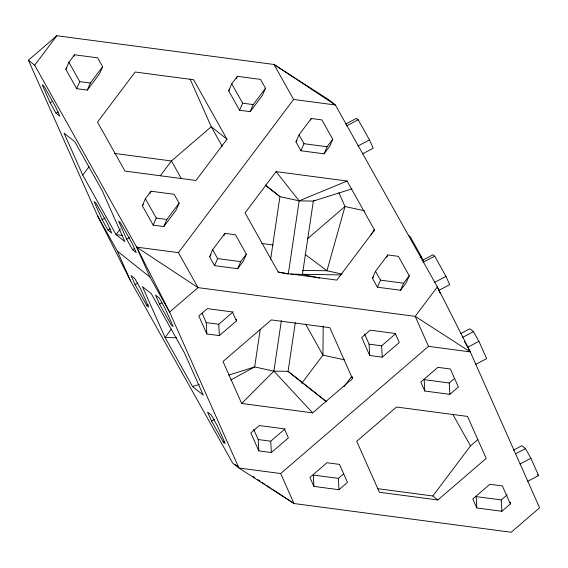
<?xml version="1.0" encoding="UTF-8"?>
<svg xmlns="http://www.w3.org/2000/svg" width="568" height="568" viewBox="0 0 568 568"><rect width="100%" height="100%" fill="white"/><g stroke="black" fill="none" stroke-linecap="round" stroke-linejoin="round"><path stroke-width="0.85" d="M323.185 326.146L322.943 355.121L301.75 383.301M260.229 329.433L254.663 366.928L230.864 379.942M270.609 259.434L279.932 196.649L265.483 185.211M241.67 403.472L312.663 412.865L352.465 378.622L329.809 327.651L271.341 319.912L223.004 361.496L241.67 403.472L273.882 371.138L281.387 320.565M276.069 171.635L347.062 181.029L374.518 230.012L336.859 280.095L278.398 272.356L245.056 212.879L276.069 171.635L299.144 200.859L288.274 274.11L278.249 271.916M295.317 322.517L288.068 371.351L326.6 401.846M65.845 69.324L68.898 62.26L74.522 54.784L97.646 57.844L102.623 66.719L99.57 73.783L87.302 90.099L76.701 88.7L65.845 69.324L66.868 67.961M73.84 56.353L74.522 54.784M76.701 88.7L79.761 81.636L68.898 62.26M87.302 90.099L90.362 83.034L102.623 66.719M142.327 205.765L145.38 198.701L151.003 191.224L174.135 194.284L179.112 203.166L176.059 210.231L163.79 226.547L153.19 225.141L142.327 205.765L143.349 204.409M149.987 193.581L151.003 191.224M153.19 225.141L156.243 218.076L145.38 198.701M163.79 226.547L166.843 219.482L179.112 203.166M228.712 90.873L231.772 83.808L237.388 76.332L260.52 79.392L265.497 88.267L262.444 95.332L250.176 111.647L239.575 110.249L228.712 90.873L229.735 89.51M236.373 78.682L237.388 76.332M239.575 110.249L242.628 103.184L231.772 83.808M250.176 111.647L253.229 104.583L265.497 88.267M209.585 256.779L212.638 249.707L224.907 233.398L235.507 234.797L246.37 254.173L243.31 261.237L237.687 268.714L214.562 265.654L209.585 256.779L211.119 254.734M223.891 235.748L224.907 233.398M214.562 265.654L217.615 258.589L212.638 249.707M237.687 268.714L240.747 261.649L246.37 254.173M295.971 141.879L299.024 134.815L311.292 118.499L321.893 119.905L332.756 139.281L329.696 146.345L324.079 153.821L300.948 150.761L295.971 141.879L296.993 140.523M310.611 120.068L311.292 118.499M300.948 150.761L304.001 143.697L299.024 134.815M324.079 153.821L327.132 146.757L332.756 139.281M372.452 278.327L375.512 271.263L387.781 254.947L398.374 256.346L409.237 275.721L406.184 282.786L400.561 290.262L377.429 287.202L372.452 278.327L373.474 276.964M386.758 257.297L387.781 254.947M377.429 287.202L380.489 280.138L375.512 271.263M400.561 290.262L403.614 283.198L409.237 275.721M373.765 231.595L374.518 230.012M370.861 235.188L374.582 229.188M171.28 329.042L165.096 337.569L192.552 386.552L203.23 395.051L184.572 353.076L151.23 293.599L142.44 286.599L165.096 337.569L176.627 337.74M464.319 341.233L470.283 351.883L428.52 346.352L280.677 473.542L238.915 468.018L169.605 312.095L136.661 247.13L34.684 65.199L56.835 35.741L273.996 64.475L329.085 99.982L335.368 104.981L437.346 286.911L470.283 351.883L539.6 507.799L511.165 532.259L294.004 503.525L238.915 468.018L232.631 463.019L130.654 281.089L97.717 216.117L28.4 60.201L56.835 35.741M82.743 175.143L64.085 133.168L74.763 141.666L102.219 190.649L124.882 241.62L116.085 234.619L82.743 175.143L88.998 166.822M120.345 228.954L116.085 234.619L122.241 235.436M160.275 175.839L171.458 160.971L211.268 126.728L190.046 78.987M226.966 139.231L195.96 180.475L124.967 171.082L97.511 122.099L135.163 72.015L193.631 79.754L226.966 139.231L211.268 126.728L222.287 146.395M470.283 351.883L415.194 316.369L198.033 287.635L169.605 312.095L149.987 277.113L136.661 247.13L178.423 252.654L293.606 99.457L335.368 104.981L273.996 64.475L293.606 99.457M344.031 386.609L351.919 376.123M377.862 488.707L432.837 495.985L470.496 445.901L477.851 439.568M307.402 238.844L344.996 206.504L364.642 210.813M202.052 313.231L206.219 322.617L218.751 324.271L233.185 311.853M236.423 320.941L232.418 311.946L207.363 308.63L198.835 315.964L206.83 333.956L219.362 335.61L236.423 320.941L236.323 319.195M253.69 429.387L258.206 439.554L270.737 441.215L285.171 428.797M364.571 333.998L369.094 344.165L381.618 345.82L395.399 333.97M271.348 452.554L288.409 437.878L284.405 428.883L259.349 425.567L250.822 432.908L258.816 450.893L271.348 452.554L270.737 441.215M382.228 357.166L399.29 342.49L395.292 333.494L370.237 330.178L361.702 337.513L369.704 355.504L382.228 357.166L381.618 345.82M313.912 486.407L309.908 477.411L326.969 462.735L339.501 464.39L347.495 482.381L338.968 489.722L313.912 486.407L313.302 475.068L338.358 478.384L343.604 473.868M424.793 391.018L420.796 382.023L437.857 367.347L450.381 369.001L458.383 386.993L449.849 394.334L424.793 391.018L424.182 379.672L449.238 382.988L454.492 378.473M437.864 499.982L486.194 458.404L467.535 416.422L396.542 407.029L356.732 441.272L379.396 492.25L437.864 499.982L432.837 495.985M510.27 502.19L510.369 503.937L501.835 511.271L476.779 507.955L476.169 496.617L501.225 499.932L507.132 494.849M314.871 200.234L313.337 201.072L299.144 200.859L279.932 196.649L265.37 185.14M50.126 102.68L42.131 84.689L44.013 86.187L55.778 107.182L59.775 116.177L56.012 113.174L50.126 102.68L52.391 101.494M56.012 113.174L58.27 111.988M102.112 219.617L94.111 201.626L95.999 203.131L107.764 224.119L111.761 233.114L107.998 230.118L102.112 219.617L105.13 218.041M107.998 230.118L110.256 228.932M345.592 124.058L356.463 118.364L358.202 119.749L369.512 139.934L373.204 148.234L362.334 153.935M126.607 239.128L118.613 221.137L120.494 222.635L132.266 243.622L136.263 252.618L132.493 249.622L126.607 239.128L129.625 237.545M346.558 125.855L358.202 119.749M132.493 249.622L134.758 248.436M357.868 146.033L369.512 139.934M135.056 284.589L131.052 275.594L134.822 278.597L140.708 289.091L148.702 307.082L146.821 305.584L135.056 284.589L138.067 283.013M146.821 305.584L148.326 304.789M159.551 304.093L155.554 295.097L159.324 298.101L165.203 308.594L173.204 326.586L171.316 325.088L159.551 304.093L161.816 302.907M419.944 257.687L421.499 256.878L410.188 236.693L408.449 235.308M422.081 260.506L432.944 254.812L434.683 256.196L445.994 276.382L449.686 284.682L438.823 290.376M423.039 262.295L434.683 256.196M434.357 282.481L445.994 276.382M211.537 421.037L207.54 412.041L211.31 415.038L217.189 425.538L225.191 443.53L223.302 442.025L211.537 421.037L214.555 419.454M223.302 442.025L224.814 441.237M460.57 333.657L469.885 328.78L473.506 331.662L478.938 341.347L486.627 358.649L475.764 364.344M462.643 337.356L473.506 331.662M467.294 347.453L478.938 341.347M513.33 450.19L521.871 445.717L525.492 448.599L530.924 458.291L538.613 475.586L527.75 481.281M515.403 453.889L525.492 448.599M520.061 463.985L530.924 458.291M299.144 200.859L347.062 181.029M351.947 188.874L313.337 201.072L302.467 274.323L319.628 278.079M192.552 386.552L199.269 384.43M228.641 375.15L254.663 366.928L273.882 371.138L288.068 371.351L326.209 401.498M302.488 270.396L326.969 270.759L342.014 274.053M290.937 274.152L340.942 274.891M79.761 81.636L90.362 83.034M242.628 103.184L253.229 104.583M304.001 143.697L327.132 146.757M114.487 153.431L171.458 160.971L181.213 178.366M156.243 218.076L166.843 219.482M261.756 243.466L273.101 244.971M217.615 258.589L240.747 261.649M380.489 280.138L403.614 283.198M344.293 359.8L322.943 355.121L305.627 324.221M136.661 247.13L198.033 287.635L178.423 252.654M234.854 464.482L238.553 466.917M252.597 476.197L254.819 477.66M257.773 479.612L259.995 481.075M262.21 482.537L265.171 484.49M266.648 485.47L270.347 487.912M271.824 488.885L294.004 503.525L280.677 473.542M305.123 254.414L326.969 270.759L344.996 206.504L338.897 192.779M28.4 60.201L34.684 65.199M537.456 474.663L538.613 475.586M97.717 216.117L117.328 251.106L149.987 277.113M273.882 371.138L312.663 412.865M452.902 414.526L470.496 445.901M440.228 293.393L437.346 286.911L415.194 316.369L428.52 346.352M421.499 256.878L423.174 260.648M510.369 503.937L502.368 485.945L489.843 484.284L472.782 498.96L476.779 507.955M117.328 251.106L130.654 281.089M352.245 376.861L352.465 378.622M501.225 499.932L501.835 511.271M449.238 382.988L449.849 394.334M369.094 344.165L369.704 355.504M338.358 478.384L338.968 489.722M258.206 439.554L258.816 450.893M218.751 324.271L219.362 335.61M206.219 322.617L206.83 333.956"/></g></svg>
